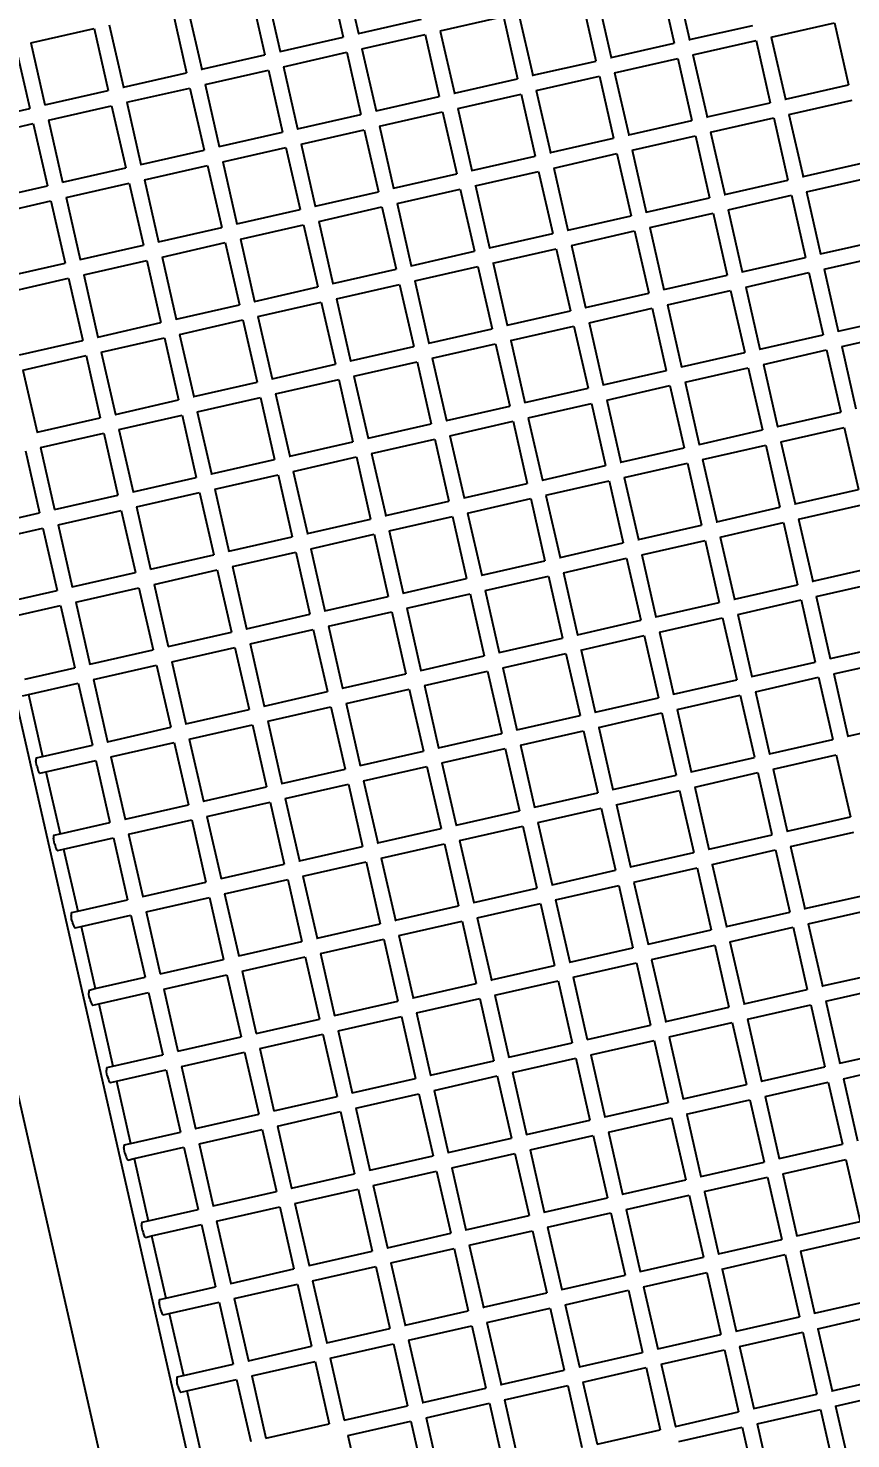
# Model space of a CAD drawing. Header units: inches. Extents: x -1841 to -80, y -100 to 1021.
# Drawn here: x -463.537 to -463.076, y 569.17 to 569.961 of the extents above; entities that cross this region are included whole.
import ezdxf

# ---------------------------------------------------------------- set-up
doc = ezdxf.new("R2010")
doc.units = ezdxf.units.IN
doc.header["$MEASUREMENT"] = 0
doc.layers.add('Edges', color=7, linetype='Continuous')
doc.styles.get("Standard").update_dxf_attribs({"font": 'arial.ttf'})

# ---------------------------------------------------------------- blocks, each defined once
blk = doc.blocks.new('infrared patio heater fr')
at = {"layer": 'Edges'}
for p, q in [((-26.767, 3.053), (-25.954, 3.053)), ((-26.766, 2.225), (-26.767, 3.053)), ((-25.954, 2.225), (-25.954, 3.053)), ((-25.753, 2.225), (-25.754, 3.053)), ((-24.94, 2.225), (-24.939, 3.053)), ((-24.74, 2.225), (-24.741, 3.053)), ((-23.927, 2.225), (-23.925, 3.053)), ((-23.726, 2.225), (-23.727, 3.053)), ((-22.914, 2.225), (-22.914, 3.053)), ((-22.713, 2.225), (-22.714, 3.053)), ((-26.767, 2.221), (-26.766, 2.225)), ((-26.766, 2.225), (-25.954, 2.225)), ((-25.954, 2.218), (-25.954, 2.225)), ((-25.754, 2.221), (-25.753, 2.225)), ((-25.753, 2.225), (-24.94, 2.225)), ((-24.94, 2.218), (-24.94, 2.225)), ((-24.741, 2.221), (-24.74, 2.225)), ((-24.74, 2.225), (-23.927, 2.225)), ((-23.927, 2.218), (-23.927, 2.225)), ((-23.727, 2.221), (-23.726, 2.225)), ((-23.726, 2.225), (-22.914, 2.225)), ((-22.914, 2.218), (-22.914, 2.225)), ((-22.714, 2.221), (-22.713, 2.225)), ((-22.713, 2.225), (-21.9, 2.225)), ((-26.967, 1.199), (-26.965, 2.027)), ((-26.767, 2.027), (-25.952, 2.027)), ((-26.766, 1.199), (-26.767, 2.027)), ((-25.954, 1.199), (-25.952, 2.027)), ((-25.754, 2.027), (-24.938, 2.027)), ((-25.753, 1.199), (-25.754, 2.027)), ((-24.94, 1.199), (-24.938, 2.027)), ((-24.741, 2.027), (-23.925, 2.027)), ((-24.74, 1.199), (-24.741, 2.027)), ((-23.927, 1.199), (-23.925, 2.027)), ((-23.727, 2.027), (-22.912, 2.027)), ((-23.726, 1.199), (-23.727, 2.027)), ((-22.914, 1.199), (-22.912, 2.027)), ((-22.714, 2.027), (-21.898, 2.027)), ((-22.713, 1.199), (-22.714, 2.027)), ((-21.9, 1.199), (-21.898, 2.027)), ((-21.701, 2.027), (-20.885, 2.027)), ((-21.7, 1.199), (-21.701, 2.027)), ((-20.887, 1.199), (-20.885, 2.027)), ((-20.686, 1.199), (-20.687, 2.027)), ((-19.874, 1.199), (-19.874, 2.027)), ((-19.673, 1.199), (-19.674, 2.027)), ((-18.86, 1.199), (-18.86, 2.027)), ((-18.66, 1.199), (-18.661, 2.027)), ((-17.847, 1.199), (-17.847, 2.027)), ((-27.78, 1.199), (-26.967, 1.199)), ((-26.967, 1.193), (-26.967, 1.199)), ((-26.767, 1.196), (-26.766, 1.199)), ((-26.766, 1.199), (-25.954, 1.199)), ((-25.954, 1.193), (-25.954, 1.199)), ((-25.754, 1.196), (-25.753, 1.199)), ((-25.753, 1.199), (-24.94, 1.199)), ((-24.94, 1.193), (-24.94, 1.199)), ((-24.741, 1.196), (-24.74, 1.199)), ((-24.74, 1.199), (-23.927, 1.199)), ((-23.927, 1.193), (-23.927, 1.199)), ((-23.727, 1.196), (-23.726, 1.199)), ((-23.726, 1.199), (-22.914, 1.199)), ((-22.914, 1.193), (-22.914, 1.199)), ((-22.714, 1.196), (-22.713, 1.199)), ((-22.713, 1.199), (-21.9, 1.199)), ((-21.9, 1.193), (-21.9, 1.199)), ((-21.701, 1.196), (-21.7, 1.199)), ((-21.7, 1.199), (-20.887, 1.199)), ((-20.887, 1.193), (-20.887, 1.199)), ((-20.687, 1.196), (-20.686, 1.199)), ((-20.686, 1.199), (-19.874, 1.199)), ((-19.874, 1.193), (-19.874, 1.199)), ((-19.674, 1.196), (-19.673, 1.199)), ((-19.673, 1.199), (-18.86, 1.199)), ((-18.86, 1.193), (-18.86, 1.199)), ((-18.661, 1.196), (-18.66, 1.199)), ((-18.66, 1.199), (-17.847, 1.199)), ((-17.847, 1.193), (-17.847, 1.199)), ((-27.781, 1.001), (-26.967, 1.001)), ((-26.967, 0.173), (-26.967, 1.001)), ((-26.767, 1.001), (-25.954, 1.001)), ((-26.766, 0.173), (-26.767, 1.001)), ((-25.954, 0.173), (-25.954, 1.001)), ((-25.754, 1.001), (-24.94, 1.001)), ((-25.753, 0.173), (-25.754, 1.001)), ((-24.94, 0.173), (-24.94, 1.001)), ((-24.741, 1.001), (-23.927, 1.001)), ((-24.74, 0.173), (-24.741, 1.001)), ((-23.927, 0.173), (-23.927, 1.001)), ((-23.727, 1.001), (-22.914, 1.001)), ((-23.726, 0.173), (-23.727, 1.001)), ((-22.914, 0.173), (-22.914, 1.001)), ((-22.714, 1.001), (-21.9, 1.001)), ((-22.713, 0.173), (-22.714, 1.001)), ((-21.9, 0.173), (-21.9, 1.001)), ((-21.701, 1.001), (-20.887, 1.001)), ((-21.7, 0.173), (-21.701, 1.001)), ((-20.887, 0.173), (-20.887, 1.001)), ((-20.687, 1.001), (-19.874, 1.001)), ((-20.686, 0.173), (-20.687, 1.001)), ((-19.874, 0.173), (-19.874, 1.001)), ((-19.674, 1.001), (-18.86, 1.001)), ((-19.673, 0.173), (-19.674, 1.001)), ((-18.86, 0.173), (-18.86, 1.001)), ((-18.661, 1.001), (-17.847, 1.001)), ((-18.66, 0.173), (-18.661, 1.001)), ((-17.847, 0.173), (-17.847, 1.001)), ((-17.647, 1.001), (-16.834, 1.001)), ((-17.646, 0.173), (-17.647, 1.001)), ((-16.834, 0.173), (-16.834, 1.001)), ((-16.633, 0.173), (-16.634, 1.001)), ((-15.82, 0.173), (-15.818, 1.001)), ((-15.62, 0.173), (-15.621, 1.001)), ((-14.807, 0.173), (-14.805, 1.001)), ((-14.606, 0.173), (-14.607, 1.001)), ((-13.794, 0.173), (-13.794, 1.001)), ((-13.593, 0.173), (-13.594, 1.001)), ((-27.78, 0.173), (-26.967, 0.173)), ((-26.967, 0.167), (-26.967, 0.173)), ((-26.767, 0.17), (-26.766, 0.173)), ((-26.766, 0.173), (-25.954, 0.173)), ((-25.954, 0.167), (-25.954, 0.173)), ((-25.754, 0.17), (-25.753, 0.173)), ((-25.753, 0.173), (-24.94, 0.173)), ((-24.94, 0.167), (-24.94, 0.173)), ((-24.741, 0.17), (-24.74, 0.173)), ((-24.74, 0.173), (-23.927, 0.173)), ((-23.927, 0.167), (-23.927, 0.173)), ((-23.727, 0.17), (-23.726, 0.173)), ((-23.726, 0.173), (-22.914, 0.173)), ((-22.914, 0.167), (-22.914, 0.173)), ((-22.714, 0.17), (-22.713, 0.173)), ((-22.713, 0.173), (-21.9, 0.173)), ((-21.9, 0.167), (-21.9, 0.173)), ((-21.701, 0.17), (-21.7, 0.173)), ((-21.7, 0.173), (-20.887, 0.173)), ((-20.887, 0.167), (-20.887, 0.173)), ((-20.687, 0.17), (-20.686, 0.173)), ((-20.686, 0.173), (-19.874, 0.173)), ((-19.874, 0.167), (-19.874, 0.173)), ((-19.674, 0.17), (-19.673, 0.173)), ((-19.673, 0.173), (-18.86, 0.173)), ((-18.86, 0.167), (-18.86, 0.173)), ((-18.661, 0.17), (-18.66, 0.173)), ((-18.66, 0.173), (-17.847, 0.173)), ((-17.847, 0.167), (-17.847, 0.173)), ((-17.647, 0.17), (-17.646, 0.173)), ((-17.646, 0.173), (-16.834, 0.173)), ((-16.834, 0.167), (-16.834, 0.173)), ((-16.634, 0.17), (-16.633, 0.173)), ((-16.633, 0.173), (-15.82, 0.173)), ((-15.82, 0.167), (-15.82, 0.173)), ((-15.621, 0.17), (-15.62, 0.173)), ((-15.62, 0.173), (-14.807, 0.173)), ((-14.807, 0.167), (-14.807, 0.173)), ((-14.607, 0.17), (-14.606, 0.173)), ((-14.606, 0.173), (-13.794, 0.173)), ((-13.794, 0.167), (-13.794, 0.173)), ((-13.594, 0.17), (-13.593, 0.173)), ((-13.593, 0.173), (-12.78, 0.173)), ((-27.781, -0.026), (-26.967, -0.026)), ((-26.967, -0.853), (-26.964, -0.025)), ((-26.767, -0.026), (-25.954, -0.025)), ((-26.766, -0.853), (-26.767, -0.026)), ((-25.954, -0.853), (-25.954, -0.025)), ((-25.754, -0.026), (-24.94, -0.025)), ((-25.752, -0.853), (-25.754, -0.026)), ((-24.94, -0.853), (-24.94, -0.025)), ((-24.741, -0.026), (-23.927, -0.025)), ((-24.739, -0.853), (-24.741, -0.026)), ((-23.927, -0.853), (-23.927, -0.025)), ((-23.727, -0.026), (-22.914, -0.026)), ((-23.726, -0.853), (-23.727, -0.026)), ((-22.914, -0.853), (-22.911, -0.025)), ((-22.714, -0.026), (-21.9, -0.025)), ((-22.712, -0.853), (-22.714, -0.026)), ((-21.9, -0.853), (-21.9, -0.025)), ((-21.701, -0.026), (-20.887, -0.025)), ((-21.699, -0.853), (-21.701, -0.026)), ((-20.887, -0.853), (-20.887, -0.025)), ((-20.687, -0.026), (-19.874, -0.025)), ((-20.686, -0.853), (-20.687, -0.026)), ((-19.874, -0.853), (-19.874, -0.025)), ((-19.674, -0.026), (-18.86, -0.025)), ((-19.672, -0.853), (-19.674, -0.026)), ((-18.86, -0.853), (-18.86, -0.025)), ((-18.661, -0.026), (-17.847, -0.026)), ((-18.659, -0.853), (-18.661, -0.026)), ((-17.847, -0.853), (-17.844, -0.025)), ((-17.647, -0.026), (-16.834, -0.026)), ((-17.646, -0.853), (-17.647, -0.026)), ((-16.834, -0.853), (-16.831, -0.025)), ((-16.634, -0.026), (-15.82, -0.025)), ((-16.632, -0.853), (-16.634, -0.026)), ((-15.82, -0.853), (-15.82, -0.025)), ((-15.621, -0.026), (-14.807, -0.025)), ((-15.619, -0.853), (-15.621, -0.026)), ((-14.807, -0.853), (-14.807, -0.025)), ((-14.607, -0.026), (-13.794, -0.025)), ((-14.606, -0.853), (-14.607, -0.026)), ((-13.794, -0.853), (-13.794, -0.025)), ((-13.594, -0.026), (-12.78, -0.025)), ((-13.592, -0.853), (-13.594, -0.026)), ((-12.78, -0.853), (-12.78, -0.025)), ((-12.581, -0.026), (-11.767, -0.025)), ((-12.579, -0.853), (-12.581, -0.026)), ((-11.767, -0.853), (-11.767, -0.025)), ((-11.566, -0.853), (-11.567, -0.026)), ((-10.754, -0.853), (-10.754, -0.025)), ((-10.552, -0.853), (-10.554, -0.026)), ((-9.74, -0.853), (-9.74, -0.025)), ((-9.539, -0.853), (-9.541, -0.026)), ((-27.779, -0.853), (-26.967, -0.853)), ((-26.967, -0.859), (-26.967, -0.853)), ((-26.767, -0.855), (-26.766, -0.853)), ((-26.766, -0.853), (-25.954, -0.853)), ((-25.954, -0.859), (-25.954, -0.853)), ((-25.754, -0.855), (-25.752, -0.853)), ((-25.752, -0.853), (-24.94, -0.853)), ((-24.94, -0.859), (-24.94, -0.853)), ((-24.741, -0.855), (-24.739, -0.853)), ((-24.739, -0.853), (-23.927, -0.853)), ((-23.927, -0.859), (-23.927, -0.853)), ((-23.727, -0.855), (-23.726, -0.853)), ((-23.726, -0.853), (-22.914, -0.853)), ((-22.914, -0.859), (-22.914, -0.853)), ((-22.714, -0.855), (-22.712, -0.853)), ((-22.712, -0.853), (-21.9, -0.853)), ((-21.9, -0.859), (-21.9, -0.853)), ((-21.701, -0.855), (-21.699, -0.853)), ((-21.699, -0.853), (-20.887, -0.853)), ((-20.887, -0.859), (-20.887, -0.853)), ((-20.687, -0.855), (-20.686, -0.853)), ((-20.686, -0.853), (-19.874, -0.853)), ((-19.874, -0.859), (-19.874, -0.853)), ((-19.674, -0.855), (-19.672, -0.853)), ((-19.672, -0.853), (-18.86, -0.853)), ((-18.86, -0.859), (-18.86, -0.853)), ((-18.661, -0.855), (-18.659, -0.853)), ((-18.659, -0.853), (-17.847, -0.853)), ((-17.847, -0.859), (-17.847, -0.853)), ((-17.647, -0.855), (-17.646, -0.853)), ((-17.646, -0.853), (-16.834, -0.853)), ((-16.834, -0.859), (-16.834, -0.853)), ((-16.634, -0.855), (-16.632, -0.853)), ((-16.632, -0.853), (-15.82, -0.853)), ((-15.82, -0.859), (-15.82, -0.853)), ((-15.621, -0.855), (-15.619, -0.853)), ((-15.619, -0.853), (-14.807, -0.853)), ((-14.807, -0.859), (-14.807, -0.853)), ((-14.607, -0.855), (-14.606, -0.853)), ((-14.606, -0.853), (-13.794, -0.853)), ((-13.794, -0.859), (-13.794, -0.853)), ((-13.594, -0.855), (-13.592, -0.853)), ((-13.592, -0.853), (-12.78, -0.853)), ((-12.78, -0.859), (-12.78, -0.853)), ((-12.581, -0.855), (-12.579, -0.853)), ((-12.579, -0.853), (-11.767, -0.853)), ((-11.767, -0.859), (-11.767, -0.853)), ((-11.567, -0.855), (-11.566, -0.853)), ((-11.566, -0.853), (-10.754, -0.853)), ((-10.754, -0.859), (-10.754, -0.853)), ((-10.554, -0.855), (-10.552, -0.853)), ((-10.552, -0.853), (-9.74, -0.853)), ((-9.74, -0.859), (-9.74, -0.853)), ((-9.541, -0.855), (-9.539, -0.853)), ((-9.539, -0.853), (-8.727, -0.853)), ((-27.781, -1.881), (-27.78, -1.052)), ((-27.78, -1.052), (-26.967, -1.052)), ((-26.967, -1.879), (-26.967, -1.052)), ((-26.767, -1.052), (-25.954, -1.051)), ((-26.767, -1.881), (-26.767, -1.052)), ((-25.954, -1.879), (-25.954, -1.051)), ((-25.754, -1.052), (-24.94, -1.051)), ((-25.754, -1.881), (-25.754, -1.052)), ((-24.94, -1.879), (-24.94, -1.051)), ((-24.741, -1.052), (-23.927, -1.051)), ((-24.741, -1.881), (-24.741, -1.052)), ((-23.927, -1.879), (-23.927, -1.051)), ((-23.727, -1.052), (-22.914, -1.051)), ((-23.727, -1.881), (-23.727, -1.052)), ((-22.914, -1.879), (-22.914, -1.051)), ((-22.714, -1.052), (-21.9, -1.051)), ((-22.714, -1.881), (-22.714, -1.052)), ((-21.9, -1.879), (-21.9, -1.051)), ((-21.701, -1.052), (-20.887, -1.051)), ((-21.701, -1.881), (-21.701, -1.052)), ((-20.887, -1.879), (-20.887, -1.051)), ((-20.687, -1.052), (-19.874, -1.051)), ((-20.687, -1.881), (-20.687, -1.052)), ((-19.874, -1.879), (-19.874, -1.051)), ((-19.674, -1.052), (-18.86, -1.051)), ((-19.674, -1.881), (-19.674, -1.052)), ((-18.86, -1.879), (-18.86, -1.051)), ((-18.661, -1.052), (-17.847, -1.051)), ((-18.661, -1.881), (-18.661, -1.052)), ((-17.847, -1.879), (-17.847, -1.051)), ((-17.647, -1.052), (-16.834, -1.051)), ((-17.647, -1.881), (-17.647, -1.052)), ((-16.834, -1.879), (-16.834, -1.051)), ((-16.634, -1.052), (-15.82, -1.051)), ((-16.634, -1.881), (-16.634, -1.052)), ((-15.82, -1.879), (-15.82, -1.051)), ((-15.621, -1.052), (-14.807, -1.051)), ((-15.621, -1.881), (-15.621, -1.052)), ((-14.807, -1.879), (-14.807, -1.051)), ((-14.607, -1.052), (-13.794, -1.051)), ((-14.607, -1.881), (-14.607, -1.052)), ((-13.794, -1.879), (-13.794, -1.051)), ((-13.594, -1.052), (-12.78, -1.051)), ((-13.594, -1.881), (-13.594, -1.052)), ((-12.78, -1.879), (-12.78, -1.051)), ((-12.581, -1.052), (-11.767, -1.051)), ((-12.581, -1.881), (-12.581, -1.052)), ((-11.767, -1.879), (-11.767, -1.051)), ((-11.567, -1.052), (-10.754, -1.051)), ((-11.567, -1.881), (-11.567, -1.052)), ((-10.754, -1.879), (-10.754, -1.051)), ((-10.554, -1.052), (-9.74, -1.051)), ((-10.554, -1.881), (-10.554, -1.052)), ((-9.74, -1.879), (-9.74, -1.051)), ((-9.541, -1.052), (-8.727, -1.051)), ((-9.541, -1.881), (-9.541, -1.052)), ((-27.778, -1.879), (-26.967, -1.879)), ((-26.967, -1.884), (-26.967, -1.879)), ((-26.765, -1.879), (-25.954, -1.879)), ((-25.954, -1.884), (-25.954, -1.879)), ((-25.751, -1.879), (-24.94, -1.879)), ((-24.94, -1.884), (-24.94, -1.879)), ((-24.738, -1.879), (-23.927, -1.879)), ((-23.927, -1.884), (-23.927, -1.879)), ((-23.725, -1.879), (-22.914, -1.879)), ((-22.914, -1.884), (-22.914, -1.879)), ((-22.711, -1.879), (-21.9, -1.879)), ((-21.9, -1.884), (-21.9, -1.879)), ((-21.698, -1.879), (-20.887, -1.879)), ((-20.887, -1.884), (-20.887, -1.879)), ((-20.685, -1.879), (-19.874, -1.879)), ((-19.874, -1.884), (-19.874, -1.879)), ((-19.671, -1.879), (-18.86, -1.879)), ((-18.86, -1.884), (-18.86, -1.879)), ((-18.658, -1.879), (-17.847, -1.879)), ((-17.847, -1.884), (-17.847, -1.879)), ((-17.645, -1.879), (-16.834, -1.879)), ((-16.834, -1.884), (-16.834, -1.879)), ((-16.631, -1.879), (-15.82, -1.879)), ((-15.82, -1.884), (-15.82, -1.879)), ((-15.618, -1.879), (-14.807, -1.879)), ((-14.807, -1.884), (-14.807, -1.879)), ((-14.605, -1.879), (-13.794, -1.879)), ((-13.794, -1.884), (-13.794, -1.879)), ((-13.591, -1.879), (-12.78, -1.879)), ((-12.78, -1.884), (-12.78, -1.879)), ((-12.578, -1.879), (-11.767, -1.879)), ((-11.767, -1.884), (-11.767, -1.879)), ((-11.565, -1.879), (-10.754, -1.879)), ((-10.754, -1.884), (-10.754, -1.879)), ((-10.551, -1.879), (-9.74, -1.879)), ((-9.74, -1.884), (-9.74, -1.879)), ((-9.538, -1.879), (-8.727, -1.879)), ((-27.98, -2.905), (-27.98, -2.078)), ((-27.78, -2.078), (-26.967, -2.078)), ((-27.78, -2.905), (-27.78, -2.078)), ((-26.967, -2.905), (-26.967, -2.078)), ((-26.767, -2.078), (-25.954, -2.077)), ((-26.767, -2.905), (-26.767, -2.078)), ((-25.954, -2.905), (-25.954, -2.077)), ((-25.754, -2.905), (-25.754, -2.077)), ((-25.754, -2.077), (-24.94, -2.077)), ((-24.94, -2.905), (-24.94, -2.077)), ((-24.741, -2.905), (-24.741, -2.077)), ((-24.741, -2.077), (-23.927, -2.077)), ((-23.927, -2.905), (-23.927, -2.077)), ((-23.727, -2.905), (-23.727, -2.077)), ((-23.727, -2.077), (-22.914, -2.077)), ((-22.914, -2.905), (-22.914, -2.077)), ((-22.714, -2.905), (-22.714, -2.077)), ((-22.714, -2.077), (-21.9, -2.077)), ((-21.9, -2.905), (-21.9, -2.077)), ((-21.701, -2.905), (-21.701, -2.077)), ((-21.701, -2.077), (-20.887, -2.077)), ((-20.887, -2.905), (-20.887, -2.077)), ((-20.687, -2.905), (-20.687, -2.077)), ((-20.687, -2.077), (-19.874, -2.077)), ((-19.874, -2.905), (-19.874, -2.077)), ((-19.674, -2.905), (-19.674, -2.077)), ((-19.674, -2.077), (-18.86, -2.077)), ((-18.86, -2.905), (-18.86, -2.077)), ((-18.661, -2.905), (-18.661, -2.077)), ((-18.661, -2.077), (-17.847, -2.077)), ((-17.847, -2.905), (-17.847, -2.077)), ((-17.647, -2.905), (-17.647, -2.077)), ((-17.647, -2.077), (-16.834, -2.077)), ((-16.834, -2.905), (-16.834, -2.077)), ((-16.634, -2.905), (-16.634, -2.077)), ((-16.634, -2.077), (-15.82, -2.077)), ((-15.82, -2.905), (-15.82, -2.077)), ((-15.621, -2.905), (-15.621, -2.077)), ((-15.621, -2.077), (-14.807, -2.077)), ((-14.807, -2.905), (-14.807, -2.077)), ((-14.607, -2.905), (-14.607, -2.077)), ((-14.607, -2.077), (-13.794, -2.077)), ((-13.794, -2.905), (-13.794, -2.077)), ((-13.594, -2.905), (-13.594, -2.077)), ((-13.594, -2.077), (-12.78, -2.077)), ((-12.78, -2.905), (-12.78, -2.077)), ((-12.581, -2.905), (-12.581, -2.077)), ((-12.581, -2.077), (-11.767, -2.077)), ((-11.767, -2.905), (-11.767, -2.077)), ((-11.567, -2.905), (-11.567, -2.077)), ((-11.567, -2.077), (-10.754, -2.077)), ((-10.754, -2.905), (-10.754, -2.077)), ((-10.554, -2.905), (-10.554, -2.077)), ((-10.554, -2.077), (-9.74, -2.077)), ((-9.74, -2.905), (-9.74, -2.077)), ((-9.541, -2.905), (-9.541, -2.077)), ((-9.541, -2.077), (-8.727, -2.077)), ((-28.794, -2.905), (-27.98, -2.905)), ((-27.98, -2.909), (-27.98, -2.905)), ((-27.78, -2.905), (-26.967, -2.905)), ((-26.967, -2.909), (-26.967, -2.905)), ((-26.767, -2.905), (-25.954, -2.905)), ((-25.954, -2.909), (-25.954, -2.905)), ((-25.754, -2.905), (-24.94, -2.905)), ((-24.94, -2.909), (-24.94, -2.905)), ((-24.741, -2.905), (-23.927, -2.905)), ((-23.927, -2.909), (-23.927, -2.905)), ((-23.727, -2.905), (-22.914, -2.905)), ((-22.914, -2.909), (-22.914, -2.905)), ((-22.714, -2.905), (-21.9, -2.905)), ((-21.9, -2.909), (-21.9, -2.905)), ((-21.701, -2.905), (-20.887, -2.905)), ((-20.887, -2.909), (-20.887, -2.905)), ((-20.687, -2.905), (-19.874, -2.905)), ((-19.874, -2.909), (-19.874, -2.905)), ((-19.674, -2.905), (-18.86, -2.905)), ((-18.86, -2.909), (-18.86, -2.905)), ((-18.661, -2.905), (-17.847, -2.905)), ((-17.847, -2.909), (-17.847, -2.905)), ((-17.647, -2.905), (-16.834, -2.905)), ((-16.834, -2.909), (-16.834, -2.905)), ((-16.634, -2.905), (-15.82, -2.905)), ((-15.82, -2.909), (-15.82, -2.905)), ((-15.621, -2.905), (-14.807, -2.905)), ((-14.807, -2.909), (-14.807, -2.905)), ((-14.607, -2.905), (-13.794, -2.905)), ((-13.794, -2.909), (-13.794, -2.905)), ((-13.594, -2.905), (-12.78, -2.905)), ((-12.78, -2.909), (-12.78, -2.905)), ((-12.581, -2.905), (-11.767, -2.905)), ((-11.767, -2.909), (-11.767, -2.905)), ((-11.567, -2.905), (-10.754, -2.905)), ((-10.754, -2.909), (-10.754, -2.905)), ((-10.554, -2.905), (-9.74, -2.905)), ((-9.74, -2.909), (-9.74, -2.905)), ((-28.794, -3.103), (-27.98, -3.104)), ((-27.98, -3.931), (-27.98, -3.104)), ((-27.78, -3.104), (-26.967, -3.104)), ((-27.78, -3.931), (-27.78, -3.104)), ((-26.967, -3.931), (-26.967, -3.104)), ((-26.767, -3.931), (-26.766, -3.104)), ((-26.766, -3.104), (-25.954, -3.103)), ((-25.954, -3.931), (-25.954, -3.103)), ((-25.754, -3.931), (-25.754, -3.103)), ((-25.754, -3.103), (-24.94, -3.103)), ((-24.94, -3.931), (-24.94, -3.103)), ((-24.741, -3.931), (-24.741, -3.103)), ((-24.741, -3.103), (-23.927, -3.103)), ((-23.927, -3.931), (-23.927, -3.103)), ((-23.727, -3.931), (-23.727, -3.103)), ((-23.727, -3.103), (-22.914, -3.103)), ((-22.914, -3.931), (-22.914, -3.103)), ((-22.714, -3.931), (-22.714, -3.103)), ((-22.714, -3.103), (-21.9, -3.103)), ((-21.9, -3.931), (-21.9, -3.103)), ((-21.701, -3.931), (-21.701, -3.103)), ((-21.701, -3.103), (-20.887, -3.103)), ((-20.887, -3.931), (-20.887, -3.103)), ((-20.687, -3.931), (-20.687, -3.103)), ((-20.687, -3.103), (-19.874, -3.103)), ((-19.874, -3.931), (-19.874, -3.103)), ((-19.674, -3.931), (-19.674, -3.103)), ((-19.674, -3.103), (-18.86, -3.103)), ((-18.86, -3.931), (-18.86, -3.103)), ((-18.661, -3.931), (-18.661, -3.103)), ((-18.661, -3.103), (-17.847, -3.103)), ((-17.847, -3.931), (-17.847, -3.103)), ((-17.647, -3.931), (-17.647, -3.103)), ((-17.647, -3.103), (-16.834, -3.103)), ((-16.834, -3.931), (-16.834, -3.103)), ((-16.634, -3.931), (-16.634, -3.103)), ((-16.634, -3.103), (-15.82, -3.103)), ((-15.82, -3.931), (-15.82, -3.103)), ((-15.621, -3.931), (-15.621, -3.103)), ((-15.621, -3.103), (-14.807, -3.103)), ((-14.807, -3.931), (-14.807, -3.103)), ((-14.607, -3.931), (-14.607, -3.103)), ((-14.607, -3.103), (-13.794, -3.103)), ((-13.794, -3.931), (-13.794, -3.103)), ((-13.594, -3.931), (-13.594, -3.103)), ((-13.594, -3.103), (-12.78, -3.103)), ((-12.78, -3.931), (-12.78, -3.103)), ((-12.581, -3.931), (-12.581, -3.103)), ((-12.581, -3.103), (-11.767, -3.103)), ((-11.767, -3.931), (-11.767, -3.103)), ((-11.567, -3.931), (-11.567, -3.103)), ((-11.567, -3.103), (-10.754, -3.103)), ((-10.754, -3.931), (-10.754, -3.103)), ((-10.554, -3.931), (-10.554, -3.103)), ((-10.554, -3.103), (-9.74, -3.103)), ((-9.74, -3.931), (-9.74, -3.103)), ((-28.794, -3.931), (-27.98, -3.931)), ((-27.98, -3.936), (-27.98, -3.931)), ((-27.78, -3.931), (-26.967, -3.931)), ((-26.967, -3.936), (-26.967, -3.931)), ((-26.767, -3.931), (-25.954, -3.931)), ((-25.954, -3.936), (-25.954, -3.931)), ((-25.754, -3.931), (-24.94, -3.931)), ((-24.94, -3.936), (-24.94, -3.931)), ((-24.741, -3.931), (-23.927, -3.931)), ((-23.927, -3.936), (-23.927, -3.931)), ((-23.727, -3.931), (-22.914, -3.931)), ((-22.914, -3.936), (-22.914, -3.931)), ((-22.714, -3.931), (-21.9, -3.931)), ((-21.9, -3.936), (-21.9, -3.931)), ((-21.701, -3.931), (-20.887, -3.931)), ((-20.887, -3.936), (-20.887, -3.931)), ((-20.687, -3.931), (-19.874, -3.931)), ((-19.874, -3.936), (-19.874, -3.931)), ((-19.674, -3.931), (-18.86, -3.931)), ((-18.86, -3.936), (-18.86, -3.931)), ((-18.661, -3.931), (-17.847, -3.931)), ((-17.847, -3.936), (-17.847, -3.931)), ((-17.647, -3.931), (-16.834, -3.931)), ((-16.834, -3.936), (-16.834, -3.931)), ((-16.634, -3.931), (-15.82, -3.931)), ((-15.82, -3.936), (-15.82, -3.931)), ((-15.621, -3.931), (-14.807, -3.931)), ((-14.807, -3.936), (-14.807, -3.931)), ((-14.607, -3.931), (-13.794, -3.931)), ((-13.794, -3.936), (-13.794, -3.931)), ((-13.594, -3.931), (-12.78, -3.931)), ((-12.78, -3.936), (-12.78, -3.931)), ((-12.581, -3.931), (-11.767, -3.931)), ((-11.767, -3.936), (-11.767, -3.931)), ((-11.567, -3.931), (-10.754, -3.931)), ((-10.754, -3.936), (-10.754, -3.931)), ((-10.554, -3.931), (-9.74, -3.931)), ((-28.794, -4.129), (-27.98, -4.13)), ((-27.98, -4.957), (-27.98, -4.13)), ((-27.78, -4.957), (-27.779, -4.13)), ((-27.779, -4.13), (-26.967, -4.13)), ((-26.967, -4.957), (-26.967, -4.13)), ((-26.767, -4.957), (-26.766, -4.13)), ((-26.766, -4.13), (-25.954, -4.129)), ((-25.954, -4.957), (-25.954, -4.129)), ((-25.754, -4.957), (-25.754, -4.129)), ((-25.754, -4.129), (-24.94, -4.129)), ((-24.94, -4.957), (-24.94, -4.129)), ((-24.741, -4.957), (-24.741, -4.129)), ((-24.741, -4.129), (-23.927, -4.129)), ((-23.927, -4.957), (-23.927, -4.129)), ((-23.727, -4.957), (-23.727, -4.129)), ((-23.727, -4.129), (-22.914, -4.129)), ((-22.914, -4.957), (-22.914, -4.129)), ((-22.714, -4.957), (-22.714, -4.129)), ((-22.714, -4.129), (-21.9, -4.129)), ((-21.9, -4.957), (-21.9, -4.129)), ((-21.701, -4.957), (-21.701, -4.129)), ((-21.701, -4.129), (-20.887, -4.129)), ((-20.887, -4.957), (-20.887, -4.129)), ((-20.687, -4.957), (-20.687, -4.129)), ((-20.687, -4.129), (-19.874, -4.129)), ((-19.874, -4.957), (-19.874, -4.129)), ((-19.674, -4.957), (-19.674, -4.129)), ((-19.674, -4.129), (-18.86, -4.129)), ((-18.86, -4.957), (-18.86, -4.129)), ((-18.661, -4.957), (-18.661, -4.129)), ((-18.661, -4.129), (-17.847, -4.129)), ((-17.847, -4.957), (-17.847, -4.129)), ((-17.647, -4.957), (-17.647, -4.129)), ((-17.647, -4.129), (-16.834, -4.129)), ((-16.834, -4.957), (-16.834, -4.129)), ((-16.634, -4.957), (-16.634, -4.129)), ((-16.634, -4.129), (-15.82, -4.129)), ((-15.82, -4.957), (-15.82, -4.129)), ((-15.621, -4.957), (-15.621, -4.129)), ((-15.621, -4.129), (-14.807, -4.129)), ((-14.807, -4.957), (-14.807, -4.129)), ((-14.607, -4.957), (-14.607, -4.129)), ((-14.607, -4.129), (-13.794, -4.129)), ((-13.794, -4.957), (-13.794, -4.129)), ((-13.594, -4.957), (-13.594, -4.129)), ((-13.594, -4.129), (-12.78, -4.129)), ((-12.78, -4.957), (-12.78, -4.129)), ((-12.581, -4.957), (-12.581, -4.129)), ((-12.581, -4.129), (-11.767, -4.129)), ((-11.767, -4.957), (-11.767, -4.129)), ((-11.567, -4.957), (-11.567, -4.129)), ((-11.567, -4.129), (-10.754, -4.129)), ((-10.754, -4.957), (-10.754, -4.129)), ((-10.554, -4.957), (-10.554, -4.129)), ((-10.554, -4.129), (-9.74, -4.129)), ((-28.794, -4.957), (-27.98, -4.957)), ((-27.98, -4.963), (-27.98, -4.957)), ((-27.78, -4.957), (-26.967, -4.957)), ((-26.967, -4.963), (-26.967, -4.957)), ((-26.767, -4.957), (-25.954, -4.957)), ((-25.954, -4.963), (-25.954, -4.957)), ((-25.754, -4.957), (-24.94, -4.957)), ((-24.94, -4.963), (-24.94, -4.957)), ((-24.741, -4.957), (-23.927, -4.957)), ((-23.927, -4.963), (-23.927, -4.957)), ((-23.727, -4.957), (-22.914, -4.957)), ((-22.914, -4.963), (-22.914, -4.957)), ((-22.714, -4.957), (-21.9, -4.957)), ((-21.9, -4.963), (-21.9, -4.957)), ((-21.701, -4.957), (-20.887, -4.957)), ((-20.887, -4.963), (-20.887, -4.957)), ((-20.687, -4.957), (-19.874, -4.957)), ((-19.874, -4.963), (-19.874, -4.957)), ((-19.674, -4.957), (-18.86, -4.957)), ((-18.86, -4.963), (-18.86, -4.957)), ((-18.661, -4.957), (-17.847, -4.957)), ((-17.847, -4.963), (-17.847, -4.957)), ((-17.647, -4.957), (-16.834, -4.957)), ((-16.834, -4.963), (-16.834, -4.957)), ((-16.634, -4.957), (-15.82, -4.957)), ((-15.82, -4.963), (-15.82, -4.957)), ((-15.621, -4.957), (-14.807, -4.957)), ((-14.807, -4.963), (-14.807, -4.957)), ((-14.607, -4.957), (-13.794, -4.957)), ((-13.794, -4.963), (-13.794, -4.957)), ((-13.594, -4.957), (-12.78, -4.957)), ((-12.78, -4.963), (-12.78, -4.957)), ((-12.581, -4.957), (-11.767, -4.957)), ((-11.767, -4.963), (-11.767, -4.957)), ((-11.567, -4.957), (-10.754, -4.957)), ((-10.754, -4.963), (-10.754, -4.957)), ((-10.554, -4.957), (-9.74, -4.957)), ((-28.794, -5.155), (-27.98, -5.156)), ((-27.98, -5.983), (-27.98, -5.156)), ((-27.78, -5.983), (-27.779, -5.156)), ((-27.779, -5.156), (-26.967, -5.156)), ((-26.967, -5.983), (-26.967, -5.156)), ((-26.767, -5.983), (-26.766, -5.156)), ((-26.766, -5.156), (-25.954, -5.155)), ((-25.954, -5.983), (-25.954, -5.155)), ((-25.754, -5.983), (-25.754, -5.155)), ((-25.754, -5.155), (-24.94, -5.155)), ((-24.94, -5.983), (-24.94, -5.155)), ((-24.741, -5.983), (-24.741, -5.155)), ((-24.741, -5.155), (-23.927, -5.155)), ((-23.927, -5.983), (-23.927, -5.155)), ((-23.727, -5.983), (-23.727, -5.155)), ((-23.727, -5.155), (-22.914, -5.155)), ((-22.914, -5.983), (-22.914, -5.155)), ((-22.714, -5.983), (-22.714, -5.155)), ((-22.714, -5.155), (-21.9, -5.155)), ((-21.9, -5.983), (-21.9, -5.155)), ((-21.701, -5.983), (-21.701, -5.155)), ((-21.701, -5.155), (-20.887, -5.155)), ((-20.887, -5.983), (-20.887, -5.155)), ((-20.687, -5.983), (-20.687, -5.155)), ((-20.687, -5.155), (-19.874, -5.155)), ((-19.874, -5.983), (-19.874, -5.155)), ((-19.674, -5.983), (-19.674, -5.155)), ((-19.674, -5.155), (-18.86, -5.155)), ((-18.86, -5.983), (-18.86, -5.155)), ((-18.661, -5.983), (-18.661, -5.155)), ((-18.661, -5.155), (-17.847, -5.155)), ((-17.847, -5.983), (-17.847, -5.155)), ((-17.647, -5.983), (-17.647, -5.155)), ((-17.647, -5.155), (-16.834, -5.155)), ((-16.834, -5.983), (-16.834, -5.155)), ((-16.634, -5.983), (-16.634, -5.155)), ((-16.634, -5.155), (-15.82, -5.155)), ((-15.82, -5.983), (-15.82, -5.155)), ((-15.621, -5.983), (-15.621, -5.155)), ((-15.621, -5.155), (-14.807, -5.155)), ((-14.807, -5.983), (-14.807, -5.155)), ((-14.607, -5.983), (-14.607, -5.155)), ((-14.607, -5.155), (-13.794, -5.155)), ((-13.794, -5.983), (-13.794, -5.155)), ((-13.594, -5.983), (-13.594, -5.155)), ((-13.594, -5.155), (-12.78, -5.155)), ((-12.78, -5.983), (-12.78, -5.155)), ((-12.581, -5.983), (-12.581, -5.155)), ((-12.581, -5.155), (-11.767, -5.155)), ((-11.767, -5.983), (-11.767, -5.155)), ((-11.567, -5.983), (-11.567, -5.155)), ((-11.567, -5.155), (-10.754, -5.155)), ((-10.754, -5.983), (-10.754, -5.155)), ((-10.554, -5.983), (-10.554, -5.155)), ((-10.554, -5.155), (-9.74, -5.155)), ((-28.794, -5.983), (-27.98, -5.983)), ((-27.978, -5.989), (-27.98, -5.983)), ((-27.78, -5.983), (-26.967, -5.983)), ((-26.965, -5.989), (-26.967, -5.983)), ((-26.767, -5.983), (-25.954, -5.983)), ((-25.952, -5.989), (-25.954, -5.983)), ((-25.754, -5.983), (-24.94, -5.983)), ((-24.938, -5.989), (-24.94, -5.983)), ((-24.741, -5.983), (-23.927, -5.983)), ((-23.927, -5.989), (-23.927, -5.983)), ((-23.727, -5.983), (-22.914, -5.983)), ((-22.914, -5.989), (-22.914, -5.983)), ((-22.714, -5.983), (-21.9, -5.983)), ((-21.9, -5.989), (-21.9, -5.983)), ((-21.701, -5.983), (-20.887, -5.983)), ((-20.887, -5.989), (-20.887, -5.983)), ((-20.687, -5.983), (-19.874, -5.983)), ((-19.874, -5.989), (-19.874, -5.983)), ((-19.674, -5.983), (-18.86, -5.983)), ((-18.86, -5.989), (-18.86, -5.983)), ((-18.661, -5.983), (-17.847, -5.983)), ((-17.847, -5.989), (-17.847, -5.983)), ((-17.647, -5.983), (-16.834, -5.983)), ((-16.834, -5.989), (-16.834, -5.983)), ((-16.634, -5.983), (-15.82, -5.983)), ((-15.82, -5.989), (-15.82, -5.983)), ((-15.621, -5.983), (-14.807, -5.983)), ((-14.807, -5.989), (-14.807, -5.983)), ((-14.607, -5.983), (-13.794, -5.983)), ((-13.794, -5.989), (-13.794, -5.983)), ((-13.594, -5.983), (-12.78, -5.983)), ((-12.78, -5.989), (-12.78, -5.983)), ((-12.581, -5.983), (-11.767, -5.983)), ((-11.767, -5.989), (-11.767, -5.983)), ((-11.567, -5.983), (-10.754, -5.983)), ((-10.754, -5.989), (-10.754, -5.983)), ((-10.554, -5.983), (-9.74, -5.983)), ((-28.794, -7.009), (-28.794, -6.182)), ((-28.794, -6.182), (-27.98, -6.182)), ((-27.98, -7.009), (-27.98, -6.182)), ((-27.781, -6.182), (-26.967, -6.182)), ((-27.781, -7.009), (-27.781, -6.182)), ((-26.967, -7.009), (-26.967, -6.182)), ((-26.768, -6.182), (-25.954, -6.182)), ((-26.767, -7.009), (-26.768, -6.182)), ((-25.954, -7.009), (-25.954, -6.182)), ((-25.754, -7.009), (-25.754, -6.182)), ((-25.754, -6.182), (-24.94, -6.182)), ((-24.94, -7.009), (-24.94, -6.182)), ((-24.741, -7.009), (-24.741, -6.182)), ((-24.741, -6.182), (-23.927, -6.182)), ((-23.927, -7.009), (-23.927, -6.182)), ((-23.727, -7.009), (-23.727, -6.182)), ((-23.727, -6.182), (-22.914, -6.182)), ((-22.914, -7.009), (-22.914, -6.182)), ((-22.714, -7.009), (-22.714, -6.182)), ((-22.714, -6.182), (-21.9, -6.182)), ((-21.9, -7.009), (-21.9, -6.182)), ((-21.701, -7.009), (-21.701, -6.182)), ((-21.701, -6.182), (-20.887, -6.182)), ((-20.887, -7.009), (-20.887, -6.182)), ((-20.687, -7.009), (-20.687, -6.182)), ((-20.687, -6.182), (-19.874, -6.182)), ((-19.874, -7.009), (-19.874, -6.182)), ((-19.674, -7.009), (-19.674, -6.182)), ((-19.674, -6.182), (-18.86, -6.182)), ((-18.86, -7.009), (-18.86, -6.182)), ((-18.661, -7.009), (-18.661, -6.182)), ((-18.661, -6.182), (-17.847, -6.182)), ((-17.847, -7.009), (-17.847, -6.182)), ((-17.647, -7.009), (-17.647, -6.182)), ((-17.647, -6.182), (-16.834, -6.182)), ((-16.834, -7.009), (-16.834, -6.182)), ((-16.634, -7.009), (-16.634, -6.182)), ((-16.634, -6.182), (-15.82, -6.182)), ((-15.82, -7.009), (-15.82, -6.182)), ((-15.621, -7.009), (-15.621, -6.182)), ((-15.621, -6.182), (-14.807, -6.182)), ((-14.807, -7.009), (-14.807, -6.182)), ((-14.607, -7.009), (-14.607, -6.182)), ((-14.607, -6.182), (-13.794, -6.182)), ((-13.794, -7.009), (-13.794, -6.182)), ((-13.594, -7.009), (-13.594, -6.182)), ((-13.594, -6.182), (-12.78, -6.182)), ((-12.78, -7.009), (-12.78, -6.182)), ((-12.581, -7.009), (-12.581, -6.182)), ((-12.581, -6.182), (-11.767, -6.182)), ((-11.767, -7.009), (-11.767, -6.182)), ((-11.567, -7.009), (-11.567, -6.182)), ((-11.567, -6.182), (-10.754, -6.182)), ((-10.754, -7.009), (-10.754, -6.182)), ((-10.554, -7.009), (-10.554, -6.182)), ((-10.554, -6.182), (-9.74, -6.182)), ((-28.794, -7.009), (-27.98, -7.009)), ((-27.98, -7.012), (-27.98, -7.009)), ((-27.781, -7.009), (-26.967, -7.009)), ((-26.967, -7.012), (-26.967, -7.009)), ((-26.767, -7.009), (-25.954, -7.009)), ((-25.954, -7.012), (-25.954, -7.009)), ((-25.754, -7.009), (-24.94, -7.009)), ((-24.94, -7.012), (-24.94, -7.009)), ((-24.741, -7.009), (-23.927, -7.009)), ((-23.927, -7.012), (-23.927, -7.009)), ((-23.727, -7.009), (-22.914, -7.009)), ((-22.914, -7.012), (-22.914, -7.009)), ((-22.714, -7.009), (-21.9, -7.009)), ((-21.9, -7.012), (-21.9, -7.009)), ((-21.701, -7.009), (-20.887, -7.009)), ((-20.887, -7.012), (-20.887, -7.009)), ((-20.687, -7.009), (-19.874, -7.009)), ((-19.874, -7.012), (-19.874, -7.009)), ((-19.674, -7.009), (-18.86, -7.009)), ((-18.86, -7.012), (-18.86, -7.009)), ((-18.661, -7.009), (-17.847, -7.009)), ((-17.847, -7.012), (-17.847, -7.009)), ((-17.647, -7.009), (-16.834, -7.009)), ((-16.834, -7.012), (-16.834, -7.009)), ((-16.634, -7.009), (-15.82, -7.009)), ((-15.82, -7.012), (-15.82, -7.009)), ((-15.621, -7.009), (-14.807, -7.009)), ((-14.807, -7.012), (-14.807, -7.009)), ((-14.607, -7.009), (-13.794, -7.009)), ((-13.794, -7.012), (-13.794, -7.009)), ((-13.594, -7.009), (-12.78, -7.009)), ((-12.78, -7.012), (-12.78, -7.009)), ((-12.581, -7.009), (-11.767, -7.009)), ((-11.767, -7.012), (-11.767, -7.009)), ((-11.567, -7.009), (-10.754, -7.009)), ((-10.754, -7.012), (-10.754, -7.009)), ((-10.554, -7.009), (-9.74, -7.009)), ((-28.794, -7.208), (-27.98, -7.208)), ((-27.98, -8.035), (-27.98, -7.208)), ((-27.781, -7.208), (-26.967, -7.208)), ((-27.781, -8.035), (-27.781, -7.208)), ((-26.967, -8.035), (-26.967, -7.208)), ((-26.768, -7.208), (-25.954, -7.207)), ((-26.767, -8.035), (-26.768, -7.208)), ((-25.954, -8.035), (-25.954, -7.207)), ((-25.754, -7.208), (-24.94, -7.207)), ((-25.754, -8.035), (-25.754, -7.208)), ((-24.94, -8.035), (-24.94, -7.207)), ((-24.741, -7.208), (-23.927, -7.207)), ((-24.741, -8.035), (-24.741, -7.208)), ((-23.927, -8.035), (-23.927, -7.207)), ((-23.727, -7.208), (-22.914, -7.207)), ((-23.727, -8.035), (-23.727, -7.208)), ((-22.914, -8.035), (-22.914, -7.207)), ((-22.714, -7.208), (-21.9, -7.207)), ((-22.714, -8.035), (-22.714, -7.208)), ((-21.9, -8.035), (-21.9, -7.207)), ((-21.701, -7.208), (-20.887, -7.207)), ((-21.701, -8.035), (-21.701, -7.208)), ((-20.887, -8.035), (-20.887, -7.207)), ((-20.687, -7.208), (-19.874, -7.207)), ((-20.687, -8.035), (-20.687, -7.208)), ((-19.874, -8.035), (-19.874, -7.207)), ((-19.674, -7.208), (-18.86, -7.207)), ((-19.674, -8.035), (-19.674, -7.208)), ((-18.86, -8.035), (-18.86, -7.207)), ((-18.661, -7.208), (-17.847, -7.207)), ((-18.661, -8.035), (-18.661, -7.208)), ((-17.847, -8.035), (-17.847, -7.207)), ((-17.647, -7.208), (-16.834, -7.207)), ((-17.647, -8.035), (-17.647, -7.208)), ((-16.834, -8.035), (-16.834, -7.207)), ((-16.634, -7.208), (-15.82, -7.207)), ((-16.634, -8.035), (-16.634, -7.208)), ((-15.82, -8.035), (-15.82, -7.207)), ((-15.621, -7.208), (-14.807, -7.207)), ((-15.621, -8.035), (-15.621, -7.208)), ((-14.807, -8.035), (-14.807, -7.207)), ((-14.607, -7.208), (-13.794, -7.207)), ((-14.607, -8.035), (-14.607, -7.208)), ((-13.794, -8.035), (-13.794, -7.207)), ((-13.594, -7.208), (-12.78, -7.207)), ((-13.594, -8.035), (-13.594, -7.208)), ((-12.78, -8.035), (-12.78, -7.207)), ((-12.581, -7.208), (-11.767, -7.207)), ((-12.581, -8.035), (-12.581, -7.208)), ((-11.767, -8.035), (-11.767, -7.207)), ((-11.567, -7.208), (-10.754, -7.207)), ((-11.567, -8.035), (-11.567, -7.208)), ((-10.754, -8.035), (-10.754, -7.207)), ((-24.741, -8.035), (-23.927, -8.035)), ((-23.927, -8.038), (-23.927, -8.035)), ((-23.727, -8.035), (-22.914, -8.035)), ((-22.914, -8.038), (-22.914, -8.035)), ((-22.714, -8.035), (-21.9, -8.035)), ((-21.9, -8.038), (-21.9, -8.035)), ((-21.701, -8.035), (-20.887, -8.035)), ((-20.887, -8.038), (-20.887, -8.035)), ((-20.687, -8.035), (-19.874, -8.035)), ((-19.874, -8.038), (-19.874, -8.035)), ((-19.674, -8.035), (-18.86, -8.035)), ((-18.86, -8.038), (-18.86, -8.035)), ((-18.661, -8.035), (-17.847, -8.035)), ((-17.847, -8.038), (-17.847, -8.035)), ((-17.647, -8.035), (-16.834, -8.035)), ((-16.834, -8.038), (-16.834, -8.035)), ((-16.634, -8.035), (-15.82, -8.035)), ((-15.82, -8.038), (-15.82, -8.035)), ((-15.621, -8.035), (-14.807, -8.035)), ((-14.807, -8.038), (-14.807, -8.035)), ((-14.607, -8.035), (-13.794, -8.035)), ((-13.794, -8.038), (-13.794, -8.035)), ((-13.594, -8.035), (-12.78, -8.035)), ((-12.78, -8.038), (-12.78, -8.035)), ((-12.581, -8.035), (-11.767, -8.035)), ((-11.767, -8.038), (-11.767, -8.035)), ((-11.567, -8.035), (-10.754, -8.035)), ((-10.754, -8.038), (-10.754, -8.035)), ((-23.727, -8.234), (-22.914, -8.233)), ((-22.914, -8.886), (-22.914, -8.233)), ((-22.714, -8.234), (-21.9, -8.233)), ((-22.714, -8.886), (-22.714, -8.234)), ((-21.9, -8.886), (-21.9, -8.233)), ((-21.701, -8.234), (-20.887, -8.233)), ((-21.701, -8.886), (-21.701, -8.234)), ((-20.887, -8.886), (-20.887, -8.233)), ((-20.687, -8.234), (-19.874, -8.233)), ((-20.687, -8.886), (-20.687, -8.234)), ((-19.874, -8.886), (-19.874, -8.233)), ((-19.674, -8.234), (-18.86, -8.233)), ((-19.674, -8.886), (-19.674, -8.234)), ((-18.86, -8.886), (-18.86, -8.233)), ((-18.661, -8.234), (-17.847, -8.233)), ((-18.661, -8.886), (-18.661, -8.234)), ((-17.847, -8.886), (-17.847, -8.233)), ((-17.647, -8.234), (-16.834, -8.233)), ((-17.647, -8.886), (-17.647, -8.234)), ((-16.834, -8.886), (-16.834, -8.233)), ((-16.634, -8.234), (-15.82, -8.233)), ((-16.634, -8.886), (-16.634, -8.234)), ((-15.82, -8.886), (-15.82, -8.233)), ((-15.621, -8.234), (-14.807, -8.233)), ((-15.621, -8.886), (-15.621, -8.234)), ((-14.807, -8.886), (-14.807, -8.233)), ((-14.607, -8.234), (-13.794, -8.233)), ((-14.607, -8.886), (-14.607, -8.234)), ((-13.794, -8.886), (-13.794, -8.233)), ((-13.594, -8.234), (-12.78, -8.233)), ((-13.594, -8.886), (-13.594, -8.234)), ((-12.78, -8.886), (-12.78, -8.233)), ((-12.581, -8.234), (-11.767, -8.233)), ((-12.581, -8.886), (-12.581, -8.234)), ((-11.767, -8.886), (-11.767, -8.233)), ((-11.567, -8.234), (-10.754, -8.233)), ((-11.567, -8.886), (-11.567, -8.234)), ((-20.687, -8.886), (-19.874, -8.886)), ((-20.687, -8.965), (-20.687, -8.886)), ((-20.687, -8.886), (-19.874, -8.886)), ((-19.874, -8.968), (-19.874, -8.886)), ((-19.874, -8.968), (-19.868, -8.972)), ((-19.868, -8.972), (-19.857, -8.976)), ((-19.857, -8.976), (-19.839, -8.98)), ((-19.818, -8.982), (-19.839, -8.98)), ((-19.793, -8.984), (-19.818, -8.982)), ((-19.767, -8.984), (-19.793, -8.984)), ((-19.767, -8.984), (-19.741, -8.983)), ((-19.741, -8.983), (-19.718, -8.981)), ((-19.718, -8.981), (-19.698, -8.978)), ((-19.698, -8.978), (-19.684, -8.974)), ((-19.684, -8.974), (-19.676, -8.97)), ((-19.676, -8.97), (-19.674, -8.965)), ((-19.674, -8.886), (-18.86, -8.886)), ((-19.674, -8.965), (-19.674, -8.886)), ((-19.674, -8.886), (-18.86, -8.886)), ((-18.86, -8.968), (-18.86, -8.886)), ((-18.86, -8.968), (-18.855, -8.972)), ((-18.855, -8.972), (-18.843, -8.976)), ((-18.843, -8.976), (-18.826, -8.98)), ((-18.804, -8.982), (-18.826, -8.98)), ((-18.78, -8.984), (-18.804, -8.982)), ((-18.754, -8.984), (-18.78, -8.984)), ((-18.754, -8.984), (-18.728, -8.983)), ((-18.728, -8.983), (-18.705, -8.981)), ((-18.705, -8.981), (-18.685, -8.978)), ((-18.685, -8.978), (-18.671, -8.974)), ((-18.671, -8.974), (-18.662, -8.97)), ((-18.662, -8.97), (-18.661, -8.965)), ((-18.661, -8.886), (-17.847, -8.886)), ((-18.661, -8.965), (-18.661, -8.886)), ((-18.661, -8.886), (-17.847, -8.886)), ((-17.847, -8.968), (-17.847, -8.886)), ((-17.847, -8.968), (-17.842, -8.972)), ((-17.842, -8.972), (-17.83, -8.976)), ((-17.83, -8.976), (-17.813, -8.98)), ((-17.791, -8.982), (-17.813, -8.98)), ((-17.766, -8.984), (-17.791, -8.982)), ((-17.74, -8.984), (-17.766, -8.984)), ((-17.74, -8.984), (-17.715, -8.983)), ((-17.715, -8.983), (-17.691, -8.981)), ((-17.691, -8.981), (-17.672, -8.978)), ((-17.672, -8.978), (-17.657, -8.974)), ((-17.657, -8.974), (-17.649, -8.97)), ((-17.649, -8.97), (-17.647, -8.965)), ((-17.647, -8.886), (-16.834, -8.886)), ((-17.647, -8.965), (-17.647, -8.886)), ((-17.647, -8.886), (-16.834, -8.886)), ((-16.834, -8.968), (-16.834, -8.886)), ((-16.834, -8.968), (-16.828, -8.972)), ((-16.828, -8.972), (-16.817, -8.976)), ((-16.817, -8.976), (-16.799, -8.98)), ((-16.778, -8.982), (-16.799, -8.98)), ((-16.753, -8.984), (-16.778, -8.982)), ((-16.727, -8.984), (-16.753, -8.984)), ((-16.727, -8.984), (-16.701, -8.983)), ((-16.701, -8.983), (-16.678, -8.981)), ((-16.678, -8.981), (-16.658, -8.978)), ((-16.658, -8.978), (-16.644, -8.974)), ((-16.644, -8.974), (-16.636, -8.97)), ((-16.636, -8.97), (-16.634, -8.965)), ((-16.634, -8.886), (-15.82, -8.886)), ((-16.634, -8.965), (-16.634, -8.886)), ((-16.634, -8.886), (-15.82, -8.886)), ((-15.82, -8.968), (-15.82, -8.886)), ((-15.82, -8.968), (-15.815, -8.972)), ((-15.815, -8.972), (-15.803, -8.976)), ((-15.803, -8.976), (-15.786, -8.98)), ((-15.764, -8.982), (-15.786, -8.98)), ((-15.74, -8.984), (-15.764, -8.982)), ((-15.714, -8.984), (-15.74, -8.984)), ((-15.714, -8.984), (-15.688, -8.983)), ((-15.688, -8.983), (-15.665, -8.981)), ((-15.665, -8.981), (-15.645, -8.978)), ((-15.645, -8.978), (-15.631, -8.974)), ((-15.631, -8.974), (-15.622, -8.97)), ((-15.622, -8.97), (-15.621, -8.965)), ((-15.621, -8.886), (-14.807, -8.886)), ((-15.621, -8.965), (-15.621, -8.886)), ((-15.621, -8.886), (-14.807, -8.886)), ((-14.807, -8.968), (-14.807, -8.886)), ((-14.807, -8.968), (-14.802, -8.972)), ((-14.802, -8.972), (-14.79, -8.976)), ((-14.79, -8.976), (-14.773, -8.98)), ((-14.751, -8.982), (-14.773, -8.98)), ((-14.726, -8.984), (-14.751, -8.982)), ((-14.7, -8.984), (-14.726, -8.984)), ((-14.7, -8.984), (-14.675, -8.983)), ((-14.675, -8.983), (-14.651, -8.981)), ((-14.651, -8.981), (-14.632, -8.978)), ((-14.632, -8.978), (-14.617, -8.974)), ((-14.617, -8.974), (-14.609, -8.97)), ((-14.609, -8.97), (-14.607, -8.965)), ((-14.607, -8.886), (-13.794, -8.886)), ((-14.607, -8.965), (-14.607, -8.886)), ((-14.607, -8.886), (-13.794, -8.886)), ((-13.794, -8.968), (-13.794, -8.886)), ((-13.794, -8.968), (-13.788, -8.972)), ((-13.788, -8.972), (-13.777, -8.976)), ((-13.777, -8.976), (-13.759, -8.98)), ((-13.738, -8.982), (-13.759, -8.98)), ((-13.713, -8.984), (-13.738, -8.982)), ((-13.687, -8.984), (-13.713, -8.984)), ((-13.687, -8.984), (-13.661, -8.983)), ((-13.661, -8.983), (-13.638, -8.981)), ((-13.638, -8.981), (-13.618, -8.978)), ((-13.618, -8.978), (-13.604, -8.974)), ((-13.604, -8.974), (-13.596, -8.97)), ((-13.596, -8.97), (-13.594, -8.965)), ((-13.594, -8.886), (-12.78, -8.886)), ((-13.594, -8.965), (-13.594, -8.886)), ((-13.594, -8.886), (-12.78, -8.886)), ((-12.78, -8.968), (-12.78, -8.886)), ((-12.78, -8.968), (-12.775, -8.972)), ((-12.775, -8.972), (-12.763, -8.976)), ((-12.763, -8.976), (-12.746, -8.98)), ((-12.724, -8.982), (-12.746, -8.98)), ((-12.7, -8.984), (-12.724, -8.982)), ((-12.674, -8.984), (-12.7, -8.984)), ((-12.674, -8.984), (-12.648, -8.983)), ((-12.648, -8.983), (-12.625, -8.981)), ((-12.625, -8.981), (-12.605, -8.978)), ((-12.605, -8.978), (-12.591, -8.974)), ((-12.591, -8.974), (-12.582, -8.97)), ((-12.582, -8.97), (-12.581, -8.965)), ((-12.581, -8.886), (-11.767, -8.886)), ((-12.581, -8.965), (-12.581, -8.886)), ((-12.581, -8.886), (-11.767, -8.886)), ((-11.767, -8.968), (-11.767, -8.886)), ((-11.767, -8.968), (-11.762, -8.972)), ((-11.762, -8.972), (-11.75, -8.976)), ((-11.75, -8.976), (-11.733, -8.98)), ((-11.711, -8.982), (-11.733, -8.98)), ((-11.686, -8.984), (-11.711, -8.982)), ((-11.66, -8.984), (-11.686, -8.984)), ((-11.66, -8.984), (-11.635, -8.983)), ((-11.635, -8.983), (-11.611, -8.981)), ((-11.611, -8.981), (-11.592, -8.978)), ((-11.592, -8.978), (-11.577, -8.974)), ((-11.577, -8.974), (-11.569, -8.97)), ((-11.569, -8.97), (-11.567, -8.965)), ((-11.567, -8.886), (-10.754, -8.886)), ((-11.567, -8.965), (-11.567, -8.886)), ((-11.567, -8.886), (-10.754, -8.886)), ((-38, -9.061), (38, -9.061)), ((-38, -9.061), (38, -9.061)), ((-40, -10.152), (40, -10.152))]:
    blk.add_line(p, q, dxfattribs=at)

msp = doc.modelspace()

# ---------------------------------------------------------------- block references
at = {"color": 7, "lineweight": 25, "xscale": 0.04390327370764167, "yscale": 0.04390327370764167, "zscale": 0.04390327370764167, "rotation": 282.8184996599286}
msp.add_blockref('infrared patio heater fr', (-462.9555, 568.78862), dxfattribs=at)

# ---------------------------------------------------------------- texts
at = {"color": 7, "lineweight": 25}
msp.add_text('BBH2', height=2.803334, rotation=285.72243, dxfattribs=at).set_placement((-468.84447, 570.91707))

doc.saveas('drawing.dxf')
